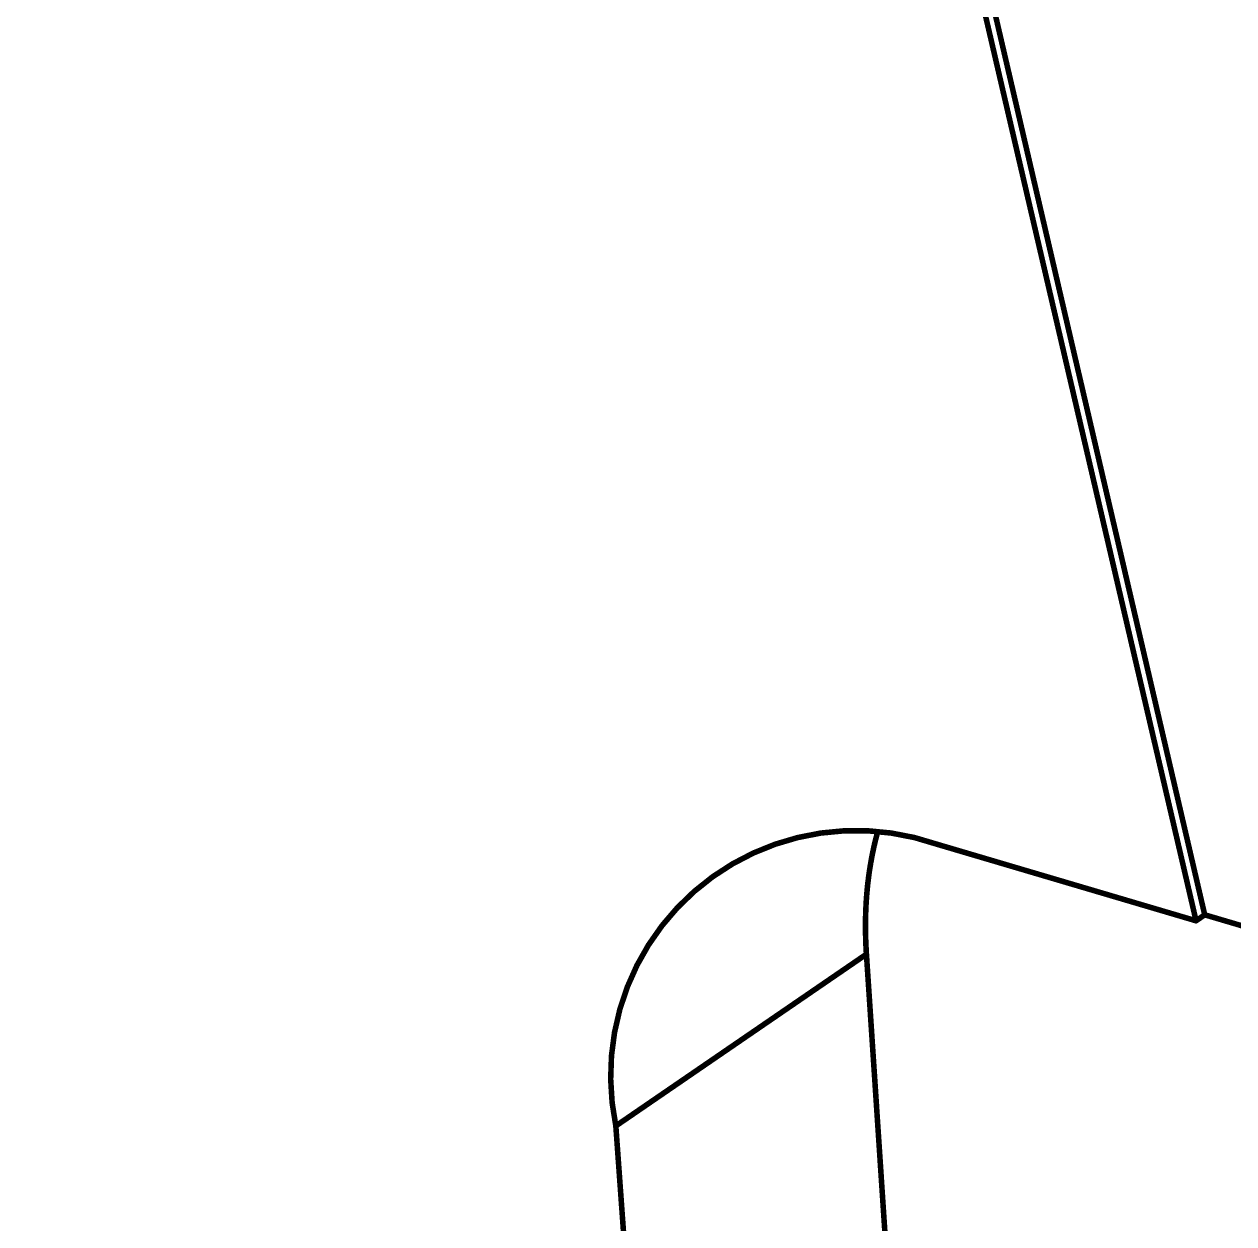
# Model space of a CAD drawing. Header units: inches. Extents: x 0 to 35.2, y -0.7 to 15.9.
# Drawn here: x 30.9147 to 31.0237, y 11.2807 to 11.3889 of the extents above; entities that cross this region are included whole.
import ezdxf

# ---------------------------------------------------------------- set-up
doc = ezdxf.new("R2010")
doc.units = ezdxf.units.IN
doc.header["$MEASUREMENT"] = 0
doc.layers.add('Dimensions', color=6, linetype='Continuous')

msp = doc.modelspace()

# ---------------------------------------------------------------- linework, layer by layer
at = {"layer": 'Dimensions'}
for points in [[(30.78674, 12.31227, 0.0005, 0.0005, 0), (31.0203, 11.30804, 0.0005, 0.0005, 0)], [(30.78767, 12.3122, 0.0005, 0.0005, 0), (31.02108, 11.30858, 0.0005, 0.0005, 0)], [(30.96802, 11.28955, 0.0005, 0.0005, -0.583423), (30.99696, 11.31494, 0.0005, 0.0005, 0)], [(30.99158, 11.31592, 0.0005, 0.0005, 0), (30.9916, 11.31602, 0.0005, 0.0005, 0)], [(30.9913, 11.3148, 0.0005, 0.0005, 0), (30.99132, 11.3149, 0.0005, 0.0005, 0)], [(30.99132, 11.3149, 0.0005, 0.0005, 0), (30.99134, 11.31501, 0.0005, 0.0005, 0)], [(30.99134, 11.31501, 0.0005, 0.0005, 0), (30.99137, 11.31511, 0.0005, 0.0005, 0)], [(30.99137, 11.31511, 0.0005, 0.0005, 0), (30.99139, 11.31521, 0.0005, 0.0005, 0)], [(30.99139, 11.31521, 0.0005, 0.0005, 0), (30.99142, 11.31531, 0.0005, 0.0005, 0)], [(30.99142, 11.31531, 0.0005, 0.0005, 0), (30.99144, 11.31542, 0.0005, 0.0005, 0)], [(30.99144, 11.31542, 0.0005, 0.0005, 0), (30.99147, 11.31552, 0.0005, 0.0005, 0)], [(30.99147, 11.31552, 0.0005, 0.0005, 0), (30.9915, 11.31562, 0.0005, 0.0005, 0)], [(30.9915, 11.31562, 0.0005, 0.0005, 0), (30.99152, 11.31572, 0.0005, 0.0005, 0)], [(30.99152, 11.31572, 0.0005, 0.0005, 0), (30.99155, 11.31582, 0.0005, 0.0005, 0)], [(30.99155, 11.31582, 0.0005, 0.0005, 0), (30.99158, 11.31592, 0.0005, 0.0005, 0)], [(30.99696, 11.31494, 0.0005, 0.0005, 0), (31.0203, 11.30804, 0.0005, 0.0005, 0)], [(30.99106, 11.31366, 0.0005, 0.0005, 0), (30.99108, 11.31376, 0.0005, 0.0005, 0)], [(30.99108, 11.31376, 0.0005, 0.0005, 0), (30.9911, 11.31387, 0.0005, 0.0005, 0)], [(30.9911, 11.31387, 0.0005, 0.0005, 0), (30.99112, 11.31397, 0.0005, 0.0005, 0)], [(30.99112, 11.31397, 0.0005, 0.0005, 0), (30.99114, 11.31408, 0.0005, 0.0005, 0)], [(30.99114, 11.31408, 0.0005, 0.0005, 0), (30.99116, 11.31418, 0.0005, 0.0005, 0)], [(30.99116, 11.31418, 0.0005, 0.0005, 0), (30.99118, 11.31428, 0.0005, 0.0005, 0)], [(30.99118, 11.31428, 0.0005, 0.0005, 0), (30.99121, 11.31439, 0.0005, 0.0005, 0)], [(30.99121, 11.31439, 0.0005, 0.0005, 0), (30.99123, 11.31449, 0.0005, 0.0005, 0)], [(30.99123, 11.31449, 0.0005, 0.0005, 0), (30.99125, 11.3146, 0.0005, 0.0005, 0)], [(30.99125, 11.3146, 0.0005, 0.0005, 0), (30.99127, 11.3147, 0.0005, 0.0005, 0)], [(30.99127, 11.3147, 0.0005, 0.0005, 0), (30.9913, 11.3148, 0.0005, 0.0005, 0)], [(30.99088, 11.31259, 0.0005, 0.0005, 0), (30.9909, 11.3127, 0.0005, 0.0005, 0)], [(30.9909, 11.3127, 0.0005, 0.0005, 0), (30.99091, 11.31281, 0.0005, 0.0005, 0)], [(30.99091, 11.31281, 0.0005, 0.0005, 0), (30.99093, 11.31291, 0.0005, 0.0005, 0)], [(30.99093, 11.31291, 0.0005, 0.0005, 0), (30.99095, 11.31302, 0.0005, 0.0005, 0)], [(30.99095, 11.31302, 0.0005, 0.0005, 0), (30.99097, 11.31313, 0.0005, 0.0005, 0)], [(30.99097, 11.31313, 0.0005, 0.0005, 0), (30.99098, 11.31323, 0.0005, 0.0005, 0)], [(30.99098, 11.31323, 0.0005, 0.0005, 0), (30.991, 11.31334, 0.0005, 0.0005, 0)], [(30.991, 11.31334, 0.0005, 0.0005, 0), (30.99102, 11.31344, 0.0005, 0.0005, 0)], [(30.99102, 11.31344, 0.0005, 0.0005, 0), (30.99104, 11.31355, 0.0005, 0.0005, 0)], [(30.99104, 11.31355, 0.0005, 0.0005, 0), (30.99106, 11.31366, 0.0005, 0.0005, 0)], [(30.99074, 11.31151, 0.0005, 0.0005, 0), (30.99075, 11.31162, 0.0005, 0.0005, 0)], [(30.99075, 11.31162, 0.0005, 0.0005, 0), (30.99076, 11.31173, 0.0005, 0.0005, 0)], [(30.99076, 11.31173, 0.0005, 0.0005, 0), (30.99078, 11.31184, 0.0005, 0.0005, 0)], [(30.99078, 11.31184, 0.0005, 0.0005, 0), (30.99079, 11.31194, 0.0005, 0.0005, 0)], [(30.99079, 11.31194, 0.0005, 0.0005, 0), (30.9908, 11.31205, 0.0005, 0.0005, 0)], [(30.9908, 11.31205, 0.0005, 0.0005, 0), (30.99082, 11.31216, 0.0005, 0.0005, 0)], [(30.99082, 11.31216, 0.0005, 0.0005, 0), (30.99083, 11.31227, 0.0005, 0.0005, 0)], [(30.99083, 11.31227, 0.0005, 0.0005, 0), (30.99085, 11.31238, 0.0005, 0.0005, 0)], [(30.99085, 11.31238, 0.0005, 0.0005, 0), (30.99086, 11.31248, 0.0005, 0.0005, 0)], [(30.99086, 11.31248, 0.0005, 0.0005, 0), (30.99088, 11.31259, 0.0005, 0.0005, 0)], [(30.99063, 11.31041, 0.0005, 0.0005, 0), (30.99064, 11.31052, 0.0005, 0.0005, 0)], [(30.99064, 11.31052, 0.0005, 0.0005, 0), (30.99065, 11.31063, 0.0005, 0.0005, 0)], [(30.99065, 11.31063, 0.0005, 0.0005, 0), (30.99066, 11.31074, 0.0005, 0.0005, 0)], [(30.99066, 11.31074, 0.0005, 0.0005, 0), (30.99067, 11.31085, 0.0005, 0.0005, 0)], [(30.99067, 11.31085, 0.0005, 0.0005, 0), (30.99068, 11.31096, 0.0005, 0.0005, 0)], [(30.99068, 11.31096, 0.0005, 0.0005, 0), (30.99069, 11.31107, 0.0005, 0.0005, 0)], [(30.99069, 11.31107, 0.0005, 0.0005, 0), (30.9907, 11.31118, 0.0005, 0.0005, 0)], [(30.9907, 11.31118, 0.0005, 0.0005, 0), (30.99071, 11.31129, 0.0005, 0.0005, 0)], [(30.99071, 11.31129, 0.0005, 0.0005, 0), (30.99072, 11.3114, 0.0005, 0.0005, 0)], [(30.99072, 11.3114, 0.0005, 0.0005, 0), (30.99074, 11.31151, 0.0005, 0.0005, 0)], [(30.99056, 11.3094, 0.0005, 0.0005, 0), (30.99057, 11.30952, 0.0005, 0.0005, 0)], [(30.99056, 11.30929, 0.0005, 0.0005, 0), (30.99056, 11.3094, 0.0005, 0.0005, 0)], [(30.99057, 11.30963, 0.0005, 0.0005, 0), (30.99058, 11.30974, 0.0005, 0.0005, 0)], [(30.99057, 11.30952, 0.0005, 0.0005, 0), (30.99057, 11.30963, 0.0005, 0.0005, 0)], [(30.99058, 11.30974, 0.0005, 0.0005, 0), (30.99059, 11.30985, 0.0005, 0.0005, 0)], [(30.99059, 11.30985, 0.0005, 0.0005, 0), (30.9906, 11.30996, 0.0005, 0.0005, 0)], [(30.9906, 11.31008, 0.0005, 0.0005, 0), (30.99061, 11.31019, 0.0005, 0.0005, 0)], [(30.9906, 11.30996, 0.0005, 0.0005, 0), (30.9906, 11.31008, 0.0005, 0.0005, 0)], [(30.99061, 11.31019, 0.0005, 0.0005, 0), (30.99062, 11.3103, 0.0005, 0.0005, 0)], [(30.99062, 11.3103, 0.0005, 0.0005, 0), (30.99063, 11.31041, 0.0005, 0.0005, 0)], [(30.99052, 11.30839, 0.0005, 0.0005, 0), (30.99053, 11.3085, 0.0005, 0.0005, 0)], [(30.99052, 11.30827, 0.0005, 0.0005, 0), (30.99052, 11.30839, 0.0005, 0.0005, 0)], [(30.99053, 11.30873, 0.0005, 0.0005, 0), (30.99054, 11.30884, 0.0005, 0.0005, 0)], [(30.99053, 11.30861, 0.0005, 0.0005, 0), (30.99053, 11.30873, 0.0005, 0.0005, 0)], [(30.99053, 11.3085, 0.0005, 0.0005, 0), (30.99053, 11.30861, 0.0005, 0.0005, 0)], [(30.99054, 11.30895, 0.0005, 0.0005, 0), (30.99055, 11.30907, 0.0005, 0.0005, 0)], [(30.99054, 11.30884, 0.0005, 0.0005, 0), (30.99054, 11.30895, 0.0005, 0.0005, 0)], [(30.99055, 11.30918, 0.0005, 0.0005, 0), (30.99056, 11.30929, 0.0005, 0.0005, 0)], [(30.99055, 11.30907, 0.0005, 0.0005, 0), (30.99055, 11.30918, 0.0005, 0.0005, 0)], [(31.0203, 11.30804, 0.0005, 0.0005, 0), (31.02108, 11.30858, 0.0005, 0.0005, 0)], [(31.02108, 11.30858, 0.0005, 0.0005, 0), (31.10786, 11.28293, 0.0005, 0.0005, 0)], [(30.99051, 11.30759, 0.0005, 0.0005, 0), (30.99052, 11.3077, 0.0005, 0.0005, 0)], [(30.99051, 11.30759, 0.0005, 0.0005, 0), (30.99051, 11.30747, 0.0005, 0.0005, 0)], [(30.99051, 11.30747, 0.0005, 0.0005, 0), (30.99052, 11.30736, 0.0005, 0.0005, 0)], [(30.99052, 11.30816, 0.0005, 0.0005, 0), (30.99052, 11.30827, 0.0005, 0.0005, 0)], [(30.99052, 11.30804, 0.0005, 0.0005, 0), (30.99052, 11.30816, 0.0005, 0.0005, 0)], [(30.99052, 11.30793, 0.0005, 0.0005, 0), (30.99052, 11.30804, 0.0005, 0.0005, 0)], [(30.99052, 11.30782, 0.0005, 0.0005, 0), (30.99052, 11.30793, 0.0005, 0.0005, 0)], [(30.99052, 11.3077, 0.0005, 0.0005, 0), (30.99052, 11.30782, 0.0005, 0.0005, 0)], [(30.99052, 11.30736, 0.0005, 0.0005, 0), (30.99052, 11.30724, 0.0005, 0.0005, 0)], [(30.99052, 11.30724, 0.0005, 0.0005, 0), (30.99052, 11.30713, 0.0005, 0.0005, 0)], [(30.99052, 11.30713, 0.0005, 0.0005, 0), (30.99052, 11.30701, 0.0005, 0.0005, 0)], [(30.99052, 11.30701, 0.0005, 0.0005, 0), (30.99052, 11.3069, 0.0005, 0.0005, 0)], [(30.99052, 11.3069, 0.0005, 0.0005, 0), (30.99052, 11.30678, 0.0005, 0.0005, 0)], [(30.99052, 11.30678, 0.0005, 0.0005, 0), (30.99053, 11.30667, 0.0005, 0.0005, 0)], [(30.99053, 11.30667, 0.0005, 0.0005, 0), (30.99053, 11.30655, 0.0005, 0.0005, 0)], [(30.99053, 11.30655, 0.0005, 0.0005, 0), (30.99053, 11.30643, 0.0005, 0.0005, 0)], [(30.99053, 11.30643, 0.0005, 0.0005, 0), (30.99054, 11.30632, 0.0005, 0.0005, 0)], [(30.99054, 11.30632, 0.0005, 0.0005, 0), (30.99054, 11.3062, 0.0005, 0.0005, 0)], [(30.99054, 11.3062, 0.0005, 0.0005, 0), (30.99054, 11.30609, 0.0005, 0.0005, 0)], [(30.96802, 11.28955, 0.0005, 0.0005, 0), (30.9906, 11.30503, 0.0005, 0.0005, 0)], [(30.99054, 11.30609, 0.0005, 0.0005, 0), (30.99055, 11.30597, 0.0005, 0.0005, 0)], [(30.99055, 11.30597, 0.0005, 0.0005, 0), (30.99055, 11.30585, 0.0005, 0.0005, 0)], [(30.99055, 11.30585, 0.0005, 0.0005, 0), (30.99056, 11.30574, 0.0005, 0.0005, 0)], [(30.99056, 11.30574, 0.0005, 0.0005, 0), (30.99057, 11.30562, 0.0005, 0.0005, 0)], [(30.99057, 11.30562, 0.0005, 0.0005, 0), (30.99057, 11.3055, 0.0005, 0.0005, 0)], [(30.99057, 11.3055, 0.0005, 0.0005, 0), (30.99058, 11.30539, 0.0005, 0.0005, 0)], [(30.99058, 11.30539, 0.0005, 0.0005, 0), (30.99058, 11.30527, 0.0005, 0.0005, 0)], [(30.99058, 11.30527, 0.0005, 0.0005, 0), (30.99059, 11.30515, 0.0005, 0.0005, 0)], [(30.99059, 11.30515, 0.0005, 0.0005, 0), (30.9906, 11.30503, 0.0005, 0.0005, 0)], [(30.9906, 11.30503, 0.0005, 0.0005, 0), (30.99522, 11.23538, 0.0005, 0.0005, 0)], [(30.96802, 11.28955, 0.0005, 0.0005, 0), (30.97304, 11.22018, 0.0005, 0.0005, 0)]]:
    msp.add_lwpolyline(points, format="xyseb", dxfattribs=at)
for points in [[(30.99148, 11.31602, 0.00025, 0.00025, 1), (30.99173, 11.31602, 0.00025, 0.00025, 1)], [(30.9912, 11.3149, 0.00025, 0.00025, 1), (30.99145, 11.3149, 0.00025, 0.00025, 1)], [(30.9912, 11.3149, 0.00025, 0.00025, 1), (30.99145, 11.3149, 0.00025, 0.00025, 1)], [(30.99122, 11.31501, 0.00025, 0.00025, 1), (30.99147, 11.31501, 0.00025, 0.00025, 1)], [(30.99122, 11.31501, 0.00025, 0.00025, 1), (30.99147, 11.31501, 0.00025, 0.00025, 1)], [(30.99124, 11.31511, 0.00025, 0.00025, 1), (30.99149, 11.31511, 0.00025, 0.00025, 1)], [(30.99124, 11.31511, 0.00025, 0.00025, 1), (30.99149, 11.31511, 0.00025, 0.00025, 1)], [(30.99127, 11.31521, 0.00025, 0.00025, 1), (30.99152, 11.31521, 0.00025, 0.00025, 1)], [(30.99127, 11.31521, 0.00025, 0.00025, 1), (30.99152, 11.31521, 0.00025, 0.00025, 1)], [(30.99129, 11.31531, 0.00025, 0.00025, 1), (30.99154, 11.31531, 0.00025, 0.00025, 1)], [(30.99129, 11.31531, 0.00025, 0.00025, 1), (30.99154, 11.31531, 0.00025, 0.00025, 1)], [(30.99132, 11.31542, 0.00025, 0.00025, 1), (30.99157, 11.31542, 0.00025, 0.00025, 1)], [(30.99132, 11.31542, 0.00025, 0.00025, 1), (30.99157, 11.31542, 0.00025, 0.00025, 1)], [(30.99135, 11.31552, 0.00025, 0.00025, 1), (30.9916, 11.31552, 0.00025, 0.00025, 1)], [(30.99135, 11.31552, 0.00025, 0.00025, 1), (30.9916, 11.31552, 0.00025, 0.00025, 1)], [(30.99137, 11.31562, 0.00025, 0.00025, 1), (30.99162, 11.31562, 0.00025, 0.00025, 1)], [(30.99137, 11.31562, 0.00025, 0.00025, 1), (30.99162, 11.31562, 0.00025, 0.00025, 1)], [(30.9914, 11.31572, 0.00025, 0.00025, 1), (30.99165, 11.31572, 0.00025, 0.00025, 1)], [(30.9914, 11.31572, 0.00025, 0.00025, 1), (30.99165, 11.31572, 0.00025, 0.00025, 1)], [(30.99142, 11.31582, 0.00025, 0.00025, 1), (30.99167, 11.31582, 0.00025, 0.00025, 1)], [(30.99142, 11.31582, 0.00025, 0.00025, 1), (30.99167, 11.31582, 0.00025, 0.00025, 1)], [(30.99145, 11.31592, 0.00025, 0.00025, 1), (30.9917, 11.31592, 0.00025, 0.00025, 1)], [(30.99145, 11.31592, 0.00025, 0.00025, 1), (30.9917, 11.31592, 0.00025, 0.00025, 1)], [(30.99684, 11.31494, 0.00025, 0.00025, 1), (30.99709, 11.31494, 0.00025, 0.00025, 1)], [(30.99684, 11.31494, 0.00025, 0.00025, 1), (30.99709, 11.31494, 0.00025, 0.00025, 1)], [(30.99095, 11.31376, 0.00025, 0.00025, 1), (30.9912, 11.31376, 0.00025, 0.00025, 1)], [(30.99095, 11.31376, 0.00025, 0.00025, 1), (30.9912, 11.31376, 0.00025, 0.00025, 1)], [(30.99097, 11.31387, 0.00025, 0.00025, 1), (30.99122, 11.31387, 0.00025, 0.00025, 1)], [(30.99097, 11.31387, 0.00025, 0.00025, 1), (30.99122, 11.31387, 0.00025, 0.00025, 1)], [(30.991, 11.31397, 0.00025, 0.00025, 1), (30.99125, 11.31397, 0.00025, 0.00025, 1)], [(30.991, 11.31397, 0.00025, 0.00025, 1), (30.99125, 11.31397, 0.00025, 0.00025, 1)], [(30.99102, 11.31408, 0.00025, 0.00025, 1), (30.99127, 11.31408, 0.00025, 0.00025, 1)], [(30.99102, 11.31408, 0.00025, 0.00025, 1), (30.99127, 11.31408, 0.00025, 0.00025, 1)], [(30.99104, 11.31418, 0.00025, 0.00025, 1), (30.99129, 11.31418, 0.00025, 0.00025, 1)], [(30.99104, 11.31418, 0.00025, 0.00025, 1), (30.99129, 11.31418, 0.00025, 0.00025, 1)], [(30.99106, 11.31428, 0.00025, 0.00025, 1), (30.99131, 11.31428, 0.00025, 0.00025, 1)], [(30.99106, 11.31428, 0.00025, 0.00025, 1), (30.99131, 11.31428, 0.00025, 0.00025, 1)], [(30.99108, 11.31439, 0.00025, 0.00025, 1), (30.99133, 11.31439, 0.00025, 0.00025, 1)], [(30.99108, 11.31439, 0.00025, 0.00025, 1), (30.99133, 11.31439, 0.00025, 0.00025, 1)], [(30.9911, 11.31449, 0.00025, 0.00025, 1), (30.99135, 11.31449, 0.00025, 0.00025, 1)], [(30.9911, 11.31449, 0.00025, 0.00025, 1), (30.99135, 11.31449, 0.00025, 0.00025, 1)], [(30.99113, 11.3146, 0.00025, 0.00025, 1), (30.99138, 11.3146, 0.00025, 0.00025, 1)], [(30.99113, 11.3146, 0.00025, 0.00025, 1), (30.99138, 11.3146, 0.00025, 0.00025, 1)], [(30.99115, 11.3147, 0.00025, 0.00025, 1), (30.9914, 11.3147, 0.00025, 0.00025, 1)], [(30.99115, 11.3147, 0.00025, 0.00025, 1), (30.9914, 11.3147, 0.00025, 0.00025, 1)], [(30.99117, 11.3148, 0.00025, 0.00025, 1), (30.99142, 11.3148, 0.00025, 0.00025, 1)], [(30.99117, 11.3148, 0.00025, 0.00025, 1), (30.99142, 11.3148, 0.00025, 0.00025, 1)], [(30.99077, 11.3127, 0.00025, 0.00025, 1), (30.99102, 11.3127, 0.00025, 0.00025, 1)], [(30.99077, 11.3127, 0.00025, 0.00025, 1), (30.99102, 11.3127, 0.00025, 0.00025, 1)], [(30.99079, 11.31281, 0.00025, 0.00025, 1), (30.99104, 11.31281, 0.00025, 0.00025, 1)], [(30.99079, 11.31281, 0.00025, 0.00025, 1), (30.99104, 11.31281, 0.00025, 0.00025, 1)], [(30.99081, 11.31291, 0.00025, 0.00025, 1), (30.99106, 11.31291, 0.00025, 0.00025, 1)], [(30.99081, 11.31291, 0.00025, 0.00025, 1), (30.99106, 11.31291, 0.00025, 0.00025, 1)], [(30.99082, 11.31302, 0.00025, 0.00025, 1), (30.99107, 11.31302, 0.00025, 0.00025, 1)], [(30.99082, 11.31302, 0.00025, 0.00025, 1), (30.99107, 11.31302, 0.00025, 0.00025, 1)], [(30.99084, 11.31313, 0.00025, 0.00025, 1), (30.99109, 11.31313, 0.00025, 0.00025, 1)], [(30.99084, 11.31313, 0.00025, 0.00025, 1), (30.99109, 11.31313, 0.00025, 0.00025, 1)], [(30.99086, 11.31323, 0.00025, 0.00025, 1), (30.99111, 11.31323, 0.00025, 0.00025, 1)], [(30.99086, 11.31323, 0.00025, 0.00025, 1), (30.99111, 11.31323, 0.00025, 0.00025, 1)], [(30.99088, 11.31334, 0.00025, 0.00025, 1), (30.99113, 11.31334, 0.00025, 0.00025, 1)], [(30.99088, 11.31334, 0.00025, 0.00025, 1), (30.99113, 11.31334, 0.00025, 0.00025, 1)], [(30.9909, 11.31344, 0.00025, 0.00025, 1), (30.99115, 11.31344, 0.00025, 0.00025, 1)], [(30.9909, 11.31344, 0.00025, 0.00025, 1), (30.99115, 11.31344, 0.00025, 0.00025, 1)], [(30.99092, 11.31355, 0.00025, 0.00025, 1), (30.99117, 11.31355, 0.00025, 0.00025, 1)], [(30.99092, 11.31355, 0.00025, 0.00025, 1), (30.99117, 11.31355, 0.00025, 0.00025, 1)], [(30.99093, 11.31366, 0.00025, 0.00025, 1), (30.99118, 11.31366, 0.00025, 0.00025, 1)], [(30.99093, 11.31366, 0.00025, 0.00025, 1), (30.99118, 11.31366, 0.00025, 0.00025, 1)], [(30.99062, 11.31162, 0.00025, 0.00025, 1), (30.99087, 11.31162, 0.00025, 0.00025, 1)], [(30.99062, 11.31162, 0.00025, 0.00025, 1), (30.99087, 11.31162, 0.00025, 0.00025, 1)], [(30.99064, 11.31173, 0.00025, 0.00025, 1), (30.99089, 11.31173, 0.00025, 0.00025, 1)], [(30.99064, 11.31173, 0.00025, 0.00025, 1), (30.99089, 11.31173, 0.00025, 0.00025, 1)], [(30.99065, 11.31184, 0.00025, 0.00025, 1), (30.9909, 11.31184, 0.00025, 0.00025, 1)], [(30.99065, 11.31184, 0.00025, 0.00025, 1), (30.9909, 11.31184, 0.00025, 0.00025, 1)], [(30.99067, 11.31194, 0.00025, 0.00025, 1), (30.99092, 11.31194, 0.00025, 0.00025, 1)], [(30.99067, 11.31194, 0.00025, 0.00025, 1), (30.99092, 11.31194, 0.00025, 0.00025, 1)], [(30.99068, 11.31205, 0.00025, 0.00025, 1), (30.99093, 11.31205, 0.00025, 0.00025, 1)], [(30.99068, 11.31205, 0.00025, 0.00025, 1), (30.99093, 11.31205, 0.00025, 0.00025, 1)], [(30.99069, 11.31216, 0.00025, 0.00025, 1), (30.99094, 11.31216, 0.00025, 0.00025, 1)], [(30.99069, 11.31216, 0.00025, 0.00025, 1), (30.99094, 11.31216, 0.00025, 0.00025, 1)], [(30.99071, 11.31227, 0.00025, 0.00025, 1), (30.99096, 11.31227, 0.00025, 0.00025, 1)], [(30.99071, 11.31227, 0.00025, 0.00025, 1), (30.99096, 11.31227, 0.00025, 0.00025, 1)], [(30.99072, 11.31238, 0.00025, 0.00025, 1), (30.99097, 11.31238, 0.00025, 0.00025, 1)], [(30.99072, 11.31238, 0.00025, 0.00025, 1), (30.99097, 11.31238, 0.00025, 0.00025, 1)], [(30.99074, 11.31248, 0.00025, 0.00025, 1), (30.99099, 11.31248, 0.00025, 0.00025, 1)], [(30.99074, 11.31248, 0.00025, 0.00025, 1), (30.99099, 11.31248, 0.00025, 0.00025, 1)], [(30.99076, 11.31259, 0.00025, 0.00025, 1), (30.99101, 11.31259, 0.00025, 0.00025, 1)], [(30.99076, 11.31259, 0.00025, 0.00025, 1), (30.99101, 11.31259, 0.00025, 0.00025, 1)], [(30.99051, 11.31052, 0.00025, 0.00025, 1), (30.99076, 11.31052, 0.00025, 0.00025, 1)], [(30.99051, 11.31052, 0.00025, 0.00025, 1), (30.99076, 11.31052, 0.00025, 0.00025, 1)], [(30.99052, 11.31063, 0.00025, 0.00025, 1), (30.99077, 11.31063, 0.00025, 0.00025, 1)], [(30.99052, 11.31063, 0.00025, 0.00025, 1), (30.99077, 11.31063, 0.00025, 0.00025, 1)], [(30.99053, 11.31074, 0.00025, 0.00025, 1), (30.99078, 11.31074, 0.00025, 0.00025, 1)], [(30.99053, 11.31074, 0.00025, 0.00025, 1), (30.99078, 11.31074, 0.00025, 0.00025, 1)], [(30.99054, 11.31085, 0.00025, 0.00025, 1), (30.99079, 11.31085, 0.00025, 0.00025, 1)], [(30.99054, 11.31085, 0.00025, 0.00025, 1), (30.99079, 11.31085, 0.00025, 0.00025, 1)], [(30.99055, 11.31096, 0.00025, 0.00025, 1), (30.9908, 11.31096, 0.00025, 0.00025, 1)], [(30.99055, 11.31096, 0.00025, 0.00025, 1), (30.9908, 11.31096, 0.00025, 0.00025, 1)], [(30.99056, 11.31107, 0.00025, 0.00025, 1), (30.99081, 11.31107, 0.00025, 0.00025, 1)], [(30.99056, 11.31107, 0.00025, 0.00025, 1), (30.99081, 11.31107, 0.00025, 0.00025, 1)], [(30.99058, 11.31118, 0.00025, 0.00025, 1), (30.99083, 11.31118, 0.00025, 0.00025, 1)], [(30.99058, 11.31118, 0.00025, 0.00025, 1), (30.99083, 11.31118, 0.00025, 0.00025, 1)], [(30.99059, 11.31129, 0.00025, 0.00025, 1), (30.99084, 11.31129, 0.00025, 0.00025, 1)], [(30.99059, 11.31129, 0.00025, 0.00025, 1), (30.99084, 11.31129, 0.00025, 0.00025, 1)], [(30.9906, 11.3114, 0.00025, 0.00025, 1), (30.99085, 11.3114, 0.00025, 0.00025, 1)], [(30.9906, 11.3114, 0.00025, 0.00025, 1), (30.99085, 11.3114, 0.00025, 0.00025, 1)], [(30.99061, 11.31151, 0.00025, 0.00025, 1), (30.99086, 11.31151, 0.00025, 0.00025, 1)], [(30.99061, 11.31151, 0.00025, 0.00025, 1), (30.99086, 11.31151, 0.00025, 0.00025, 1)], [(30.99044, 11.3094, 0.00025, 0.00025, 1), (30.99069, 11.3094, 0.00025, 0.00025, 1)], [(30.99044, 11.3094, 0.00025, 0.00025, 1), (30.99069, 11.3094, 0.00025, 0.00025, 1)], [(30.99045, 11.30963, 0.00025, 0.00025, 1), (30.9907, 11.30963, 0.00025, 0.00025, 1)], [(30.99045, 11.30963, 0.00025, 0.00025, 1), (30.9907, 11.30963, 0.00025, 0.00025, 1)], [(30.99044, 11.30952, 0.00025, 0.00025, 1), (30.99069, 11.30952, 0.00025, 0.00025, 1)], [(30.99044, 11.30952, 0.00025, 0.00025, 1), (30.99069, 11.30952, 0.00025, 0.00025, 1)], [(30.99046, 11.30974, 0.00025, 0.00025, 1), (30.99071, 11.30974, 0.00025, 0.00025, 1)], [(30.99046, 11.30974, 0.00025, 0.00025, 1), (30.99071, 11.30974, 0.00025, 0.00025, 1)], [(30.99046, 11.30985, 0.00025, 0.00025, 1), (30.99071, 11.30985, 0.00025, 0.00025, 1)], [(30.99046, 11.30985, 0.00025, 0.00025, 1), (30.99071, 11.30985, 0.00025, 0.00025, 1)], [(30.99048, 11.31008, 0.00025, 0.00025, 1), (30.99073, 11.31008, 0.00025, 0.00025, 1)], [(30.99048, 11.31008, 0.00025, 0.00025, 1), (30.99073, 11.31008, 0.00025, 0.00025, 1)], [(30.99047, 11.30996, 0.00025, 0.00025, 1), (30.99072, 11.30996, 0.00025, 0.00025, 1)], [(30.99047, 11.30996, 0.00025, 0.00025, 1), (30.99072, 11.30996, 0.00025, 0.00025, 1)], [(30.99049, 11.31019, 0.00025, 0.00025, 1), (30.99074, 11.31019, 0.00025, 0.00025, 1)], [(30.99049, 11.31019, 0.00025, 0.00025, 1), (30.99074, 11.31019, 0.00025, 0.00025, 1)], [(30.9905, 11.3103, 0.00025, 0.00025, 1), (30.99075, 11.3103, 0.00025, 0.00025, 1)], [(30.9905, 11.3103, 0.00025, 0.00025, 1), (30.99075, 11.3103, 0.00025, 0.00025, 1)], [(30.9905, 11.31041, 0.00025, 0.00025, 1), (30.99075, 11.31041, 0.00025, 0.00025, 1)], [(30.9905, 11.31041, 0.00025, 0.00025, 1), (30.99075, 11.31041, 0.00025, 0.00025, 1)], [(30.9904, 11.30839, 0.00025, 0.00025, 1), (30.99065, 11.30839, 0.00025, 0.00025, 1)], [(30.9904, 11.30839, 0.00025, 0.00025, 1), (30.99065, 11.30839, 0.00025, 0.00025, 1)], [(30.99041, 11.30873, 0.00025, 0.00025, 1), (30.99066, 11.30873, 0.00025, 0.00025, 1)], [(30.99041, 11.30873, 0.00025, 0.00025, 1), (30.99066, 11.30873, 0.00025, 0.00025, 1)], [(30.99041, 11.30861, 0.00025, 0.00025, 1), (30.99066, 11.30861, 0.00025, 0.00025, 1)], [(30.99041, 11.30861, 0.00025, 0.00025, 1), (30.99066, 11.30861, 0.00025, 0.00025, 1)], [(30.9904, 11.3085, 0.00025, 0.00025, 1), (30.99065, 11.3085, 0.00025, 0.00025, 1)], [(30.9904, 11.3085, 0.00025, 0.00025, 1), (30.99065, 11.3085, 0.00025, 0.00025, 1)], [(30.99042, 11.30895, 0.00025, 0.00025, 1), (30.99067, 11.30895, 0.00025, 0.00025, 1)], [(30.99042, 11.30895, 0.00025, 0.00025, 1), (30.99067, 11.30895, 0.00025, 0.00025, 1)], [(30.99041, 11.30884, 0.00025, 0.00025, 1), (30.99066, 11.30884, 0.00025, 0.00025, 1)], [(30.99041, 11.30884, 0.00025, 0.00025, 1), (30.99066, 11.30884, 0.00025, 0.00025, 1)], [(30.99043, 11.30918, 0.00025, 0.00025, 1), (30.99068, 11.30918, 0.00025, 0.00025, 1)], [(30.99043, 11.30918, 0.00025, 0.00025, 1), (30.99068, 11.30918, 0.00025, 0.00025, 1)], [(30.99042, 11.30907, 0.00025, 0.00025, 1), (30.99067, 11.30907, 0.00025, 0.00025, 1)], [(30.99042, 11.30907, 0.00025, 0.00025, 1), (30.99067, 11.30907, 0.00025, 0.00025, 1)], [(30.99043, 11.30929, 0.00025, 0.00025, 1), (30.99068, 11.30929, 0.00025, 0.00025, 1)], [(30.99043, 11.30929, 0.00025, 0.00025, 1), (30.99068, 11.30929, 0.00025, 0.00025, 1)], [(31.02096, 11.30858, 0.00025, 0.00025, 1), (31.02121, 11.30858, 0.00025, 0.00025, 1)], [(31.02096, 11.30858, 0.00025, 0.00025, 1), (31.02121, 11.30858, 0.00025, 0.00025, 1)], [(31.02096, 11.30858, 0.00025, 0.00025, 1), (31.02121, 11.30858, 0.00025, 0.00025, 1)], [(30.99039, 11.30759, 0.00025, 0.00025, 1), (30.99064, 11.30759, 0.00025, 0.00025, 1)], [(30.99039, 11.30759, 0.00025, 0.00025, 1), (30.99064, 11.30759, 0.00025, 0.00025, 1)], [(30.9904, 11.30827, 0.00025, 0.00025, 1), (30.99065, 11.30827, 0.00025, 0.00025, 1)], [(30.9904, 11.30827, 0.00025, 0.00025, 1), (30.99065, 11.30827, 0.00025, 0.00025, 1)], [(30.99039, 11.30816, 0.00025, 0.00025, 1), (30.99064, 11.30816, 0.00025, 0.00025, 1)], [(30.99039, 11.30816, 0.00025, 0.00025, 1), (30.99064, 11.30816, 0.00025, 0.00025, 1)], [(30.99039, 11.30804, 0.00025, 0.00025, 1), (30.99064, 11.30804, 0.00025, 0.00025, 1)], [(30.99039, 11.30804, 0.00025, 0.00025, 1), (30.99064, 11.30804, 0.00025, 0.00025, 1)], [(30.99039, 11.30793, 0.00025, 0.00025, 1), (30.99064, 11.30793, 0.00025, 0.00025, 1)], [(30.99039, 11.30793, 0.00025, 0.00025, 1), (30.99064, 11.30793, 0.00025, 0.00025, 1)], [(30.99039, 11.30782, 0.00025, 0.00025, 1), (30.99064, 11.30782, 0.00025, 0.00025, 1)], [(30.99039, 11.30782, 0.00025, 0.00025, 1), (30.99064, 11.30782, 0.00025, 0.00025, 1)], [(30.99039, 11.3077, 0.00025, 0.00025, 1), (30.99064, 11.3077, 0.00025, 0.00025, 1)], [(30.99039, 11.3077, 0.00025, 0.00025, 1), (30.99064, 11.3077, 0.00025, 0.00025, 1)], [(30.99039, 11.30747, 0.00025, 0.00025, 1), (30.99064, 11.30747, 0.00025, 0.00025, 1)], [(30.99039, 11.30747, 0.00025, 0.00025, 1), (30.99064, 11.30747, 0.00025, 0.00025, 1)], [(30.99039, 11.30736, 0.00025, 0.00025, 1), (30.99064, 11.30736, 0.00025, 0.00025, 1)], [(30.99039, 11.30736, 0.00025, 0.00025, 1), (30.99064, 11.30736, 0.00025, 0.00025, 1)], [(30.99039, 11.30724, 0.00025, 0.00025, 1), (30.99064, 11.30724, 0.00025, 0.00025, 1)], [(30.99039, 11.30724, 0.00025, 0.00025, 1), (30.99064, 11.30724, 0.00025, 0.00025, 1)], [(31.02017, 11.30804, 0.00025, 0.00025, 1), (31.02042, 11.30804, 0.00025, 0.00025, 1)], [(31.02017, 11.30804, 0.00025, 0.00025, 1), (31.02042, 11.30804, 0.00025, 0.00025, 1)], [(31.02017, 11.30804, 0.00025, 0.00025, 1), (31.02042, 11.30804, 0.00025, 0.00025, 1)], [(30.99039, 11.30713, 0.00025, 0.00025, 1), (30.99064, 11.30713, 0.00025, 0.00025, 1)], [(30.99039, 11.30713, 0.00025, 0.00025, 1), (30.99064, 11.30713, 0.00025, 0.00025, 1)], [(30.99039, 11.30701, 0.00025, 0.00025, 1), (30.99064, 11.30701, 0.00025, 0.00025, 1)], [(30.99039, 11.30701, 0.00025, 0.00025, 1), (30.99064, 11.30701, 0.00025, 0.00025, 1)], [(30.9904, 11.3069, 0.00025, 0.00025, 1), (30.99065, 11.3069, 0.00025, 0.00025, 1)], [(30.9904, 11.3069, 0.00025, 0.00025, 1), (30.99065, 11.3069, 0.00025, 0.00025, 1)], [(30.9904, 11.30678, 0.00025, 0.00025, 1), (30.99065, 11.30678, 0.00025, 0.00025, 1)], [(30.9904, 11.30678, 0.00025, 0.00025, 1), (30.99065, 11.30678, 0.00025, 0.00025, 1)], [(30.9904, 11.30667, 0.00025, 0.00025, 1), (30.99065, 11.30667, 0.00025, 0.00025, 1)], [(30.9904, 11.30667, 0.00025, 0.00025, 1), (30.99065, 11.30667, 0.00025, 0.00025, 1)], [(30.9904, 11.30655, 0.00025, 0.00025, 1), (30.99065, 11.30655, 0.00025, 0.00025, 1)], [(30.9904, 11.30655, 0.00025, 0.00025, 1), (30.99065, 11.30655, 0.00025, 0.00025, 1)], [(30.99041, 11.30643, 0.00025, 0.00025, 1), (30.99066, 11.30643, 0.00025, 0.00025, 1)], [(30.99041, 11.30643, 0.00025, 0.00025, 1), (30.99066, 11.30643, 0.00025, 0.00025, 1)], [(30.99041, 11.30632, 0.00025, 0.00025, 1), (30.99066, 11.30632, 0.00025, 0.00025, 1)], [(30.99041, 11.30632, 0.00025, 0.00025, 1), (30.99066, 11.30632, 0.00025, 0.00025, 1)], [(30.99041, 11.3062, 0.00025, 0.00025, 1), (30.99066, 11.3062, 0.00025, 0.00025, 1)], [(30.99041, 11.3062, 0.00025, 0.00025, 1), (30.99066, 11.3062, 0.00025, 0.00025, 1)], [(30.99042, 11.30609, 0.00025, 0.00025, 1), (30.99067, 11.30609, 0.00025, 0.00025, 1)], [(30.99042, 11.30609, 0.00025, 0.00025, 1), (30.99067, 11.30609, 0.00025, 0.00025, 1)], [(30.99042, 11.30597, 0.00025, 0.00025, 1), (30.99067, 11.30597, 0.00025, 0.00025, 1)], [(30.99042, 11.30597, 0.00025, 0.00025, 1), (30.99067, 11.30597, 0.00025, 0.00025, 1)], [(30.99043, 11.30585, 0.00025, 0.00025, 1), (30.99068, 11.30585, 0.00025, 0.00025, 1)], [(30.99043, 11.30585, 0.00025, 0.00025, 1), (30.99068, 11.30585, 0.00025, 0.00025, 1)], [(30.99043, 11.30574, 0.00025, 0.00025, 1), (30.99068, 11.30574, 0.00025, 0.00025, 1)], [(30.99043, 11.30574, 0.00025, 0.00025, 1), (30.99068, 11.30574, 0.00025, 0.00025, 1)], [(30.99044, 11.30562, 0.00025, 0.00025, 1), (30.99069, 11.30562, 0.00025, 0.00025, 1)], [(30.99044, 11.30562, 0.00025, 0.00025, 1), (30.99069, 11.30562, 0.00025, 0.00025, 1)], [(30.99045, 11.3055, 0.00025, 0.00025, 1), (30.9907, 11.3055, 0.00025, 0.00025, 1)], [(30.99045, 11.3055, 0.00025, 0.00025, 1), (30.9907, 11.3055, 0.00025, 0.00025, 1)], [(30.99045, 11.30539, 0.00025, 0.00025, 1), (30.9907, 11.30539, 0.00025, 0.00025, 1)], [(30.99045, 11.30539, 0.00025, 0.00025, 1), (30.9907, 11.30539, 0.00025, 0.00025, 1)], [(30.99046, 11.30527, 0.00025, 0.00025, 1), (30.99071, 11.30527, 0.00025, 0.00025, 1)], [(30.99046, 11.30527, 0.00025, 0.00025, 1), (30.99071, 11.30527, 0.00025, 0.00025, 1)], [(30.99047, 11.30515, 0.00025, 0.00025, 1), (30.99072, 11.30515, 0.00025, 0.00025, 1)], [(30.99047, 11.30515, 0.00025, 0.00025, 1), (30.99072, 11.30515, 0.00025, 0.00025, 1)], [(30.99047, 11.30503, 0.00025, 0.00025, 1), (30.99072, 11.30503, 0.00025, 0.00025, 1)], [(30.99047, 11.30503, 0.00025, 0.00025, 1), (30.99072, 11.30503, 0.00025, 0.00025, 1)], [(30.99047, 11.30503, 0.00025, 0.00025, 1), (30.99072, 11.30503, 0.00025, 0.00025, 1)], [(30.96789, 11.28955, 0.00025, 0.00025, 1), (30.96814, 11.28955, 0.00025, 0.00025, 1)], [(30.96789, 11.28955, 0.00025, 0.00025, 1), (30.96814, 11.28955, 0.00025, 0.00025, 1)], [(30.96789, 11.28955, 0.00025, 0.00025, 1), (30.96814, 11.28955, 0.00025, 0.00025, 1)]]:
    msp.add_lwpolyline(points, format="xyseb", close=True, dxfattribs=at)

doc.saveas('drawing.dxf')
